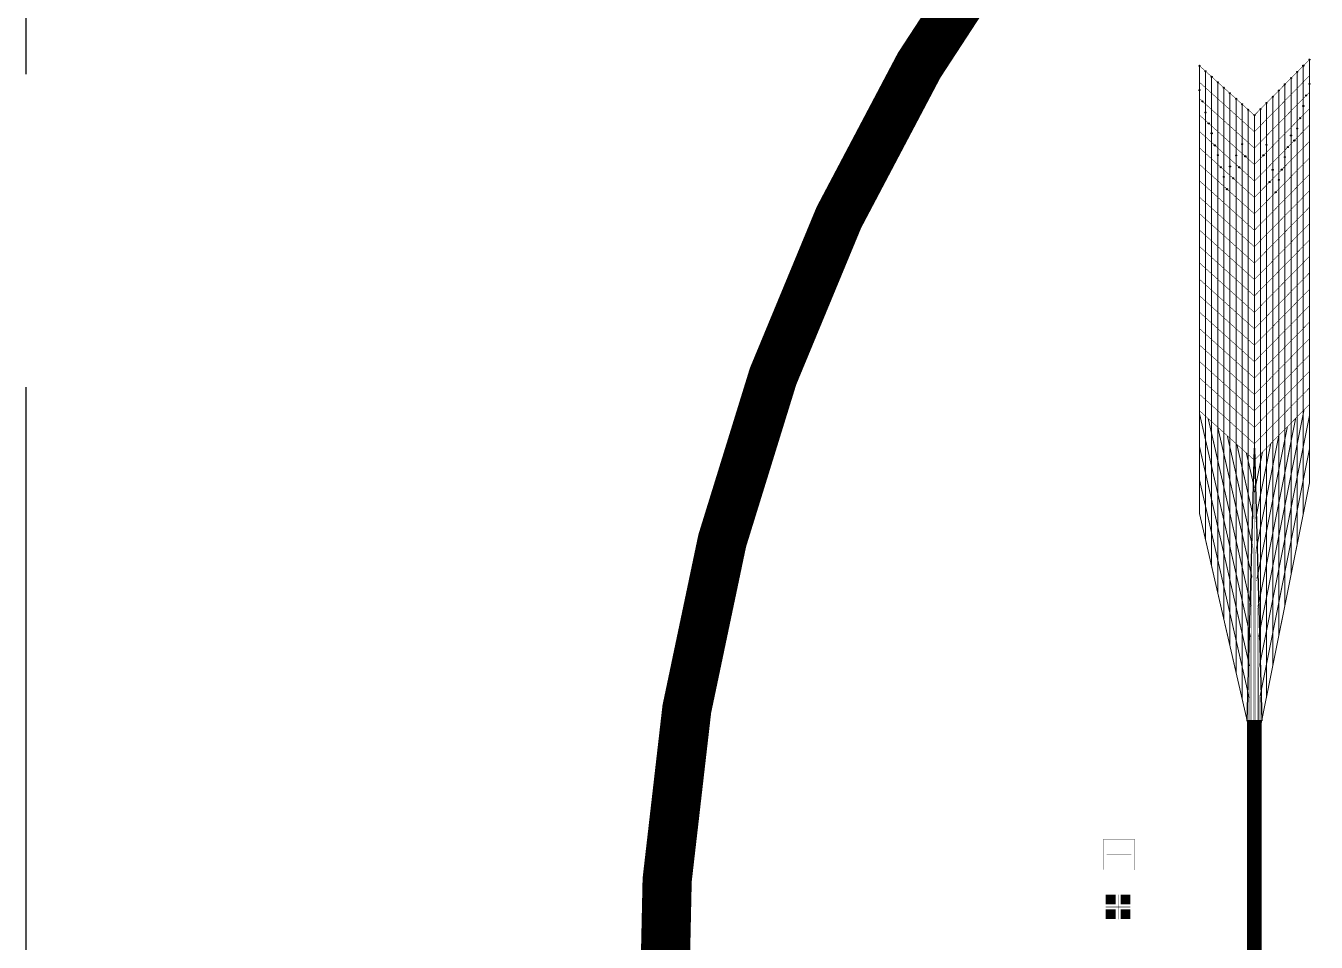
# Model space of a CAD drawing. Header units: millimetres. Extents: x -51 to 51, y -51 to 51.
# Drawn here: x -50.8 to -24.6, y 1.43 to 20.03 of the extents above; entities that cross this region are included whole.
import ezdxf

# ---------------------------------------------------------------- set-up
doc = ezdxf.new("R2010")
doc.units = ezdxf.units.MM
doc.linetypes.add('DASHED', pattern=[19.05, 12.7, -6.35])
for name, color, linetype in [('bottom_SU8', 5, 'Continuous'), ('metal', 43, 'Continuous'), ('Pt_pads', 1, 'Continuous'), ('reference', 18, 'DASHED')]:
    doc.layers.add(name, color=color, linetype=linetype)
doc.layers.add('top SU-8', color=3, linetype='Continuous', transparency=0.63)

msp = doc.modelspace()

# ---------------------------------------------------------------- linework, layer by layer
at = {"layer": 'bottom_SU8', "transparency": 33554544, "const_width": 1}
msp.add_lwpolyline([(-28.578, 24.888, 0.187667), (-37.852, -0.793, 0.186827), (-27.33, -26.113, 0.184277), (-2.859, -37.725, 0.185083), (23.009, -30.078, 0.238565), (37.759, 0.537, 0.237346), (21.83, 30.731, 0.185761), (-4.56, 37.524, 0.186578)], format="xyb", close=True, dxfattribs=at)
at = {"layer": 'bottom_SU8', "transparency": 33554544}
for points, const_width in [([(-26.967, 19.222), (-26.967, 10.137)], 0.02), ([(-26.967, 19.222), (-25.85, 18.216)], 0.01), ([(-24.857, 19.222), (-24.857, 10.127)], 0.02), ([(-24.732, 19.347), (-24.732, 10.743)], 0.02), ([(-26.967, 18.888), (-25.85, 17.882)], 0.01), ([(-26.594, 16.127), (-26.594, 18.886)], 0.02), ([(-26.967, 18.556), (-25.85, 17.549)], 0.01), ([(-26.967, 18.222), (-25.85, 17.216)], 0.01), ([(-25.85, 18.216), (-25.85, 11.044)], 0.02), ([(-26.967, 17.889), (-25.85, 16.882)], 0.01), ([(-26.967, 17.556), (-25.85, 16.549)], 0.01), ([(-26.967, 17.222), (-25.85, 16.216)], 0.01), ([(-26.967, 16.889), (-25.85, 15.882)], 0.01), ([(-26.967, 16.556), (-25.85, 15.549)], 0.01), ([(-26.967, 16.222), (-25.85, 15.216)], 0.01), ([(-26.967, 15.889), (-25.85, 14.882)], 0.01), ([(-26.967, 15.556), (-25.85, 14.549)], 0.01), ([(-26.967, 15.222), (-25.85, 14.216)], 0.01), ([(-26.967, 14.889), (-25.85, 13.882)], 0.01), ([(-26.967, 14.556), (-25.85, 13.549)], 0.01), ([(-26.967, 14.222), (-25.85, 13.216)], 0.01), ([(-26.967, 13.889), (-25.85, 12.882)], 0.01), ([(-26.967, 13.556), (-25.85, 12.549)], 0.01), ([(-26.967, 13.222), (-25.85, 12.216)], 0.01), ([(-26.967, 12.889), (-25.85, 11.882)], 0.01), ([(-26.967, 12.556), (-25.85, 11.549)], 0.01), ([(-26.967, 12.222), (-25.85, 11.216)], 0.01), ([(-25.711, 5.879), (-24.732, 10.749)], 0.02), ([(-26.967, 10.144), (-25.99, 5.898)], 0.02), ([(-25.85, 5.93), (-25.85, -19.102)], 0.3)]:
    msp.add_lwpolyline(points, dxfattribs=dict(at, const_width=const_width))
at = {"layer": 'bottom_SU8', "transparency": 33554559}
for points, const_width in [([(-25.85, 18.216), (-24.732, 19.347)], 0.01), ([(-25.85, 17.882), (-24.733, 19.017)], 0.01), ([(-25.85, 17.549), (-24.732, 18.684)], 0.01), ([(-25.85, 17.216), (-24.732, 18.351)], 0.01), ([(-25.85, 16.877), (-24.732, 18.018)], 0.01), ([(-25.85, 16.549), (-24.732, 17.684)], 0.01), ([(-25.85, 16.216), (-24.732, 17.351)], 0.01), ([(-25.85, 15.882), (-24.732, 17.018)], 0.01), ([(-25.85, 15.549), (-24.732, 16.684)], 0.01), ([(-25.85, 15.216), (-24.732, 16.351)], 0.01), ([(-25.85, 14.882), (-24.732, 16.018)], 0.01), ([(-25.85, 14.549), (-24.732, 15.684)], 0.01), ([(-25.85, 14.216), (-24.732, 15.351)], 0.01), ([(-25.85, 13.882), (-24.732, 15.018)], 0.01), ([(-25.85, 13.549), (-24.732, 14.684)], 0.01), ([(-25.85, 13.216), (-24.732, 14.351)], 0.01), ([(-25.85, 12.882), (-24.732, 14.018)], 0.01), ([(-25.85, 12.549), (-24.732, 13.684)], 0.01), ([(-25.85, 12.216), (-24.732, 13.351)], 0.01), ([(-25.85, 11.882), (-24.732, 13.018)], 0.01), ([(-25.85, 11.549), (-24.732, 12.684)], 0.01), ([(-25.85, 11.216), (-24.731, 12.351)], 0.01), ([(-26.967, 12.173), (-25.93, 7.632)], 0.02), ([(-26.788, 12.06), (-25.924, 8.279)], 0.02), ([(-25.011, 12.068), (-25.773, 8.254)], 0.02), ([(-24.842, 12.239), (-25.763, 7.633)], 0.02), ([(-24.732, 12.117), (-25.745, 7.049)], 0.02), ([(-26.594, 11.886), (-25.899, 8.843)], 0.02), ([(-25.18, 11.896), (-25.794, 8.826)], 0.02), ([(-26.4, 11.711), (-25.892, 9.488)], 0.02), ([(-26.206, 11.537), (-25.876, 10.088)], 0.02), ([(-25.517, 11.558), (-25.823, 10.028)], 0.02), ([(-25.354, 11.719), (-25.807, 9.432)], 0.02), ([(-26.967, 11.5), (-25.948, 7.037)], 0.02), ([(-26.013, 11.362), (-25.85, 10.65)], 0.02), ([(-25.687, 11.381), (-25.85, 10.566)], 0.02), ([(-24.732, 11.443), (-25.732, 6.438)], 0.02), ([(-26.967, 10.826), (-25.954, 6.389)], 0.02), ([(-28.912, 2.904), (-28.912, 3.524), (-28.287, 3.524), (-28.287, 2.899), (-28.85, 2.899)], 0.005), ([(-28.912, 2.904), (-28.912, 3.524), (-28.287, 3.524), (-28.287, 2.899), (-28.85, 2.899)], 0.005), ([(-28.6, 3.462), (-28.6, 2.962)], 0.005), ([(-28.6, 3.462), (-28.6, 2.962)], 0.005), ([(-28.85, 3.212), (-28.35, 3.212)], 0.005), ([(-28.85, 3.212), (-28.35, 3.212)], 0.005), ([(-28.769, 2.199), (-28.769, 2.4)], 0.2), ([(-28.769, 2.199), (-28.769, 2.4)], 0.2), ([(-28.618, 1.897), (-28.618, 2.397)], 0.01), ([(-28.618, 1.897), (-28.618, 2.397)], 0.01), ([(-28.467, 2.199), (-28.467, 2.4)], 0.2), ([(-28.467, 2.199), (-28.467, 2.4)], 0.2), ([(-28.769, 1.901), (-28.769, 2.102)], 0.2), ([(-28.769, 1.901), (-28.769, 2.102)], 0.2), ([(-28.467, 1.901), (-28.467, 2.102)], 0.2), ([(-28.467, 1.901), (-28.467, 2.102)], 0.2)]:
    msp.add_lwpolyline(points, dxfattribs=dict(at, const_width=const_width))
for points in [[(-26.842, 19.11, 0.02, 0.02, 0), (-26.842, 9.601, 0.02, 0.02, 0)], [(-26.718, 18.998, 0.02, 0.02, 0), (-26.718, 9.062, 0.02, 0.02, 0)], [(-25.106, 18.971, 0.02, 0.02, 0), (-25.106, 8.888, 0.02, 0.02, 0)], [(-24.982, 19.097, 0.02, 0.02, 0), (-24.982, 9.505, 0.02, 0.02, 0)], [(-26.47, 18.774, 0.02, 0.02, 0), (-26.47, 7.984, 0.02, 0.02, 0)], [(-26.346, 18.663, 0.02, 0.02, 0), (-26.346, 7.446, 0.02, 0.02, 0)], [(-25.354, 18.719, 0.02, 0.02, 0), (-25.354, 7.658, 0.02, 0.02, 0)], [(-25.23, 18.845, 0.02, 0.02, 0), (-25.23, 8.271, 0.02, 0.02, 0)], [(-26.222, 18.551, 0.02, 0.02, 0), (-26.222, 6.906, 0.02, 0.02, 0)], [(-26.098, 18.439, 0.02, 0.02, 0), (-26.098, 6.368, 0.02, 0.02, 0)], [(-25.726, 18.342, 0.02, 0.02, 0), (-25.726, 6.881, 0.02, 0.02, 0)], [(-25.602, 18.468, 0.02, 0.02, 0), (-25.602, 6.42, 0.02, 0.02, 0)], [(-25.478, 18.593, 0.02, 0.02, 0), (-25.478, 7.037, 0.02, 0.02, 0)], [(-25.974, 18.327, 0.02, 0.02, 0), (-25.976, 6.758, 0.02, 0.02, 0)], [(-26.594, 16.127, 0.02, 0.02, 0), (-26.594, 8.523, 0.04, 0.04, 0)], [(-28.868, 2.147, 0.01, 0.01, 0), (-28.368, 2.147, 0.025, 0.025, 0)], [(-28.868, 2.147, 0.01, 0.01, 0), (-28.368, 2.147, 0.025, 0.025, 0)]]:
    msp.add_lwpolyline(points, format="xyseb", dxfattribs=at)
at = {"layer": 'bottom_SU8', "transparency": 33554544}
msp.add_lwpolyline([(-25.85, 11.462), (-25.7, 5.923), (-25.999, 5.923)], close=True, dxfattribs=at)
for centre, radius in [((-26.967, 19.222), 0.01), ((-24.857, 19.222), 0.0115), ((-24.732, 19.347), 0.01), ((-26.842, 19.11), 0.01), ((-26.718, 18.998), 0.01), ((-26.594, 18.886), 0.01), ((-26.967, 18.729), 0.011), ((-26.47, 18.774), 0.01), ((-26.346, 18.663), 0.01), ((-24.797, 18.619), 0.011), ((-24.732, 18.853), 0.011), ((-26.902, 18.497), 0.011), ((-26.222, 18.551), 0.01), ((-26.098, 18.439), 0.01), ((-24.857, 18.404), 0.011), ((-26.842, 18.273), 0.011), ((-25.974, 18.327), 0.01), ((-24.922, 18.158), 0.011), ((-26.778, 18.051), 0.011), ((-26.718, 17.85), 0.011), ((-24.982, 17.946), 0.011), ((-26.654, 17.606), 0.011), ((-26.098, 17.63), 0.011), ((-25.602, 17.618), 0.011), ((-25.171, 17.57), 0.011), ((-25.106, 17.805), 0.011), ((-25.039, 17.705), 0.011), ((-26.594, 17.406), 0.011), ((-26.222, 17.401), 0.011), ((-26.035, 17.383), 0.011), ((-25.665, 17.404), 0.011), ((-25.23, 17.367), 0.011), ((-26.53, 17.162), 0.011), ((-26.346, 17.176), 0.011), ((-26.158, 17.16), 0.011), ((-25.478, 17.109), 0.011), ((-25.294, 17.113), 0.011), ((-26.47, 16.965), 0.011), ((-26.282, 16.938), 0.011), ((-25.541, 16.862), 0.011), ((-25.354, 16.906), 0.011), ((-26.406, 16.717), 0.011), ((-25.419, 16.654), 0.011)]:
    msp.add_circle(centre, radius, dxfattribs=at)
at = {"layer": 'bottom_SU8', "transparency": 33554559}
for centre in [(-25.106, 18.971), (-24.982, 19.097), (-25.354, 18.719), (-25.23, 18.845), (-25.726, 18.342), (-25.602, 18.468), (-25.478, 18.593), (-25.85, 18.216)]:
    msp.add_circle(centre, 0.01, dxfattribs=at)
at = {"layer": 'metal', "transparency": 33554544, "const_width": 1}
msp.add_lwpolyline([(-28.578, 24.888, 0.187667), (-37.852, -0.793, 0.186827), (-27.33, -26.113, 0.184277), (-2.859, -37.725, 0.185083), (23.009, -30.078, 0.238565), (37.759, 0.537, 0.237346), (21.83, 30.731, 0.185761), (-4.56, 37.524, 0.186578)], format="xyb", close=True, dxfattribs=at)
at = {"layer": 'metal', "transparency": 33554544, "const_width": 0.004}
for points in [[(-26.971, 10.137), (-26.972, 18.729)], [(-24.736, 18.68), (-24.797, 18.619)], [(-24.736, 10.749), (-24.736, 18.681)], [(-24.727, 10.748), (-24.727, 18.853)], [(-26.964, 18.552), (-26.902, 18.497)], [(-26.962, 10.142), (-26.962, 18.551)], [(-24.852, 10.819), (-24.852, 18.404)], [(-26.838, 10.278), (-26.838, 18.109)], [(-26.838, 18.105), (-26.778, 18.051)], [(-24.861, 18.219), (-24.922, 18.158)], [(-24.862, 10.82), (-24.861, 18.221)], [(-26.723, 17.85), (-26.723, 10.405)], [(-24.977, 10.865), (-24.977, 17.946)], [(-26.714, 17.661), (-26.654, 17.606)], [(-26.713, 10.405), (-26.713, 17.66)], [(-26.102, 11.061), (-26.102, 17.63)], [(-25.602, 11.131), (-25.602, 17.618)], [(-25.109, 17.634), (-25.171, 17.57)], [(-25.11, 10.921), (-25.11, 17.633)], [(-25.101, 10.918), (-25.101, 17.805)], [(-24.986, 17.759), (-25.039, 17.705)], [(-24.986, 10.866), (-24.986, 17.761)], [(-26.598, 10.535), (-26.598, 17.406)], [(-26.227, 10.93), (-26.227, 17.402)], [(-26.095, 17.438), (-26.035, 17.383)], [(-26.094, 11.061), (-26.094, 17.437)], [(-25.728, 17.34), (-25.665, 17.404)], [(-25.726, 11.185), (-25.726, 17.342)], [(-25.225, 10.97), (-25.225, 17.367)], [(-26.59, 10.535), (-26.59, 17.218)], [(-26.59, 17.216), (-26.53, 17.162)], [(-26.351, 10.799), (-26.351, 17.176)], [(-26.217, 10.93), (-26.217, 17.215)], [(-26.217, 17.213), (-26.158, 17.16)], [(-25.473, 11.094), (-25.474, 17.109)], [(-25.235, 17.174), (-25.294, 17.113)], [(-25.235, 10.971), (-25.235, 17.175)], [(-26.475, 10.669), (-26.475, 16.965)], [(-26.467, 10.668), (-26.466, 16.774)], [(-26.466, 16.772), (-26.406, 16.717)], [(-26.341, 10.801), (-26.341, 16.994)], [(-26.341, 16.992), (-26.282, 16.938)], [(-25.482, 16.924), (-25.541, 16.862)], [(-25.483, 11.094), (-25.482, 16.923)], [(-25.349, 11.025), (-25.349, 16.906)], [(-25.359, 16.714), (-25.419, 16.654)], [(-25.359, 11.025), (-25.359, 16.716)], [(-25.866, 10.026), (-26.102, 11.062)], [(-25.857, 10.027), (-26.094, 11.062)], [(-25.726, 11.186), (-25.849, 10.571)], [(-25.602, 11.134), (-25.839, 9.947)], [(-25.83, 9.343), (-25.483, 11.095)], [(-25.821, 9.343), (-25.473, 11.095)], [(-25.812, 8.757), (-25.359, 11.026)], [(-25.803, 8.76), (-25.349, 11.026)], [(-25.902, 8.837), (-26.351, 10.801)], [(-25.893, 8.84), (-26.341, 10.802)], [(-25.884, 9.431), (-26.227, 10.932)], [(-25.875, 9.431), (-26.218, 10.932)], [(-25.794, 8.176), (-25.235, 10.973)], [(-25.785, 8.173), (-25.225, 10.973)], [(-25.776, 7.592), (-25.11, 10.922)], [(-25.767, 7.591), (-25.101, 10.92)], [(-25.758, 7.009), (-24.986, 10.866)], [(-25.749, 7.006), (-24.977, 10.866)], [(-25.74, 6.425), (-24.861, 10.821)], [(-25.732, 6.414), (-24.852, 10.821)], [(-25.722, 5.847), (-24.736, 10.75)], [(-25.713, 5.846), (-24.727, 10.749)], [(-25.938, 7.649), (-26.598, 10.536)], [(-25.929, 7.649), (-26.59, 10.536)], [(-25.92, 8.243), (-26.475, 10.669)], [(-25.911, 8.243), (-26.467, 10.669)], [(-25.848, -11.096), (-25.848, 10.575)], [(-26.848, 10.285), (-25.974, 6.455)], [(-25.965, 6.456), (-26.839, 10.285)], [(-25.956, 7.052), (-26.723, 10.408)], [(-25.947, 7.052), (-26.713, 10.408)], [(-26.972, 10.143), (-25.992, 5.887)], [(-25.983, 5.889), (-26.962, 10.143)], [(-25.866, -12.096), (-25.866, 10.027)], [(-25.857, -11.596), (-25.857, 10.029)], [(-25.839, -10.596), (-25.839, 9.956)], [(-25.884, -13.096), (-25.884, 9.437)], [(-25.875, -12.596), (-25.875, 9.437)], [(-25.83, -10.096), (-25.83, 9.348)], [(-25.821, -9.596), (-25.821, 9.348)], [(-25.902, -14.096), (-25.902, 8.839)], [(-25.893, -13.596), (-25.893, 8.841)], [(-25.812, -9.096), (-25.812, 8.76)], [(-25.803, -8.596), (-25.803, 8.762)], [(-25.92, -15.096), (-25.92, 8.244)], [(-25.911, -14.596), (-25.911, 8.244)], [(-25.794, -8.096), (-25.794, 8.176)], [(-25.785, -7.596), (-25.785, 8.176)], [(-25.938, -16.096), (-25.938, 7.65)], [(-25.929, -15.596), (-25.929, 7.65)], [(-25.776, -7.096), (-25.776, 7.597)], [(-25.767, -6.596), (-25.767, 7.595)], [(-25.956, -17.096), (-25.956, 7.055)], [(-25.947, -16.596), (-25.947, 7.055)], [(-25.758, -6.096), (-25.758, 7.011)], [(-25.749, -5.596), (-25.749, 7.009)], [(-25.974, -18.096), (-25.974, 6.456)], [(-25.965, -17.596), (-25.965, 6.458)], [(-25.74, -5.096), (-25.74, 6.427)], [(-25.731, -4.596), (-25.732, 6.417)], [(-25.992, -19.096), (-25.992, 5.889)], [(-25.983, -18.596), (-25.983, 5.894)], [(-25.722, -4.096), (-25.722, 5.854)], [(-25.713, -3.596), (-25.713, 5.849)]]:
    msp.add_lwpolyline(points, dxfattribs=at)
at = {"layer": 'metal', "transparency": 33554554, "const_width": 0.004}
msp.add_lwpolyline([(-26.847, 10.278), (-26.847, 18.273)], dxfattribs=at)
at = {"layer": 'metal', "transparency": 33554559}
for points, const_width in [([(-28.912, 2.904), (-28.912, 3.524), (-28.287, 3.524), (-28.287, 2.899), (-28.85, 2.899)], 0.005), ([(-28.6, 3.462), (-28.6, 2.962)], 0.005), ([(-28.85, 3.212), (-28.35, 3.212)], 0.005), ([(-28.769, 2.199), (-28.769, 2.4)], 0.2), ([(-28.618, 1.897), (-28.618, 2.397)], 0.01), ([(-28.467, 2.199), (-28.467, 2.4)], 0.2), ([(-28.769, 1.901), (-28.769, 2.102)], 0.2), ([(-28.467, 1.901), (-28.467, 2.102)], 0.2)]:
    msp.add_lwpolyline(points, dxfattribs=dict(at, const_width=const_width))
msp.add_lwpolyline([(-28.868, 2.147, 0.01, 0.01, 0), (-28.368, 2.147, 0.025, 0.025, 0)], format="xyseb", dxfattribs=at)
at = {"layer": 'metal', "transparency": 33554544}
for centre in [(-26.967, 18.729), (-24.797, 18.619), (-24.732, 18.853), (-26.902, 18.497), (-24.857, 18.404), (-26.842, 18.273), (-24.922, 18.158), (-26.778, 18.051), (-26.718, 17.85), (-24.982, 17.946), (-26.654, 17.606), (-26.098, 17.63), (-25.602, 17.618), (-25.171, 17.57), (-25.106, 17.805), (-25.039, 17.705), (-26.594, 17.406), (-26.222, 17.401), (-26.035, 17.383), (-25.665, 17.404), (-25.23, 17.367), (-26.53, 17.162), (-26.346, 17.176), (-26.158, 17.16), (-25.478, 17.109), (-25.294, 17.113), (-26.47, 16.965), (-26.282, 16.938), (-25.541, 16.862), (-25.354, 16.906), (-26.406, 16.717), (-25.419, 16.654)]:
    msp.add_circle(centre, 0.01, dxfattribs=at)
at = {"layer": 'Pt_pads', "transparency": 33554544, "const_width": 1}
msp.add_lwpolyline([(-28.578, 24.888, 0.187667), (-37.852, -0.793, 0.186827), (-27.33, -26.113, 0.184277), (-2.859, -37.725, 0.185083), (23.009, -30.078, 0.238565), (37.759, 0.537, 0.237346), (21.83, 30.731, 0.185761), (-4.56, 37.524, 0.186578)], format="xyb", close=True, dxfattribs=at)
at = {"layer": 'Pt_pads', "transparency": 33554559}
for points, const_width in [([(-28.912, 2.904), (-28.912, 3.524), (-28.287, 3.524), (-28.287, 2.899), (-28.85, 2.899)], 0.005), ([(-28.912, 2.904), (-28.912, 3.524), (-28.287, 3.524), (-28.287, 2.899), (-28.85, 2.899)], 0.005), ([(-28.6, 3.462), (-28.6, 2.962)], 0.005), ([(-28.6, 3.462), (-28.6, 2.962)], 0.005), ([(-28.85, 3.212), (-28.35, 3.212)], 0.005), ([(-28.85, 3.212), (-28.35, 3.212)], 0.005), ([(-28.769, 2.199), (-28.769, 2.4)], 0.2), ([(-28.769, 2.199), (-28.769, 2.4)], 0.2), ([(-28.618, 1.897), (-28.618, 2.397)], 0.01), ([(-28.618, 1.897), (-28.618, 2.397)], 0.01), ([(-28.467, 2.199), (-28.467, 2.4)], 0.2), ([(-28.467, 2.199), (-28.467, 2.4)], 0.2), ([(-28.769, 1.901), (-28.769, 2.102)], 0.2), ([(-28.769, 1.901), (-28.769, 2.102)], 0.2), ([(-28.467, 1.901), (-28.467, 2.102)], 0.2), ([(-28.467, 1.901), (-28.467, 2.102)], 0.2)]:
    msp.add_lwpolyline(points, dxfattribs=dict(at, const_width=const_width))
msp.add_lwpolyline([(-28.868, 2.147, 0.01, 0.01, 0), (-28.368, 2.147, 0.025, 0.025, 0)], format="xyseb", dxfattribs=at)
msp.add_lwpolyline([(-28.868, 2.147, 0.01, 0.01, 0), (-28.368, 2.147, 0.025, 0.025, 0)], format="xyseb", dxfattribs=at)
at = {"layer": 'Pt_pads', "transparency": 33554544}
for centre in [(-26.967, 18.729), (-24.797, 18.619), (-24.732, 18.853), (-26.902, 18.497), (-24.857, 18.404), (-26.842, 18.273), (-24.922, 18.158), (-26.778, 18.051), (-26.718, 17.85), (-24.982, 17.946), (-26.654, 17.606), (-26.098, 17.63), (-25.602, 17.618), (-25.171, 17.57), (-25.106, 17.805), (-25.039, 17.705), (-26.594, 17.406), (-26.222, 17.401), (-26.035, 17.383), (-25.665, 17.404), (-25.23, 17.367), (-26.53, 17.162), (-26.346, 17.176), (-26.158, 17.16), (-25.478, 17.109), (-25.294, 17.113), (-26.47, 16.965), (-26.282, 16.938), (-25.541, 16.862), (-25.354, 16.906), (-26.406, 16.717), (-25.419, 16.654)]:
    msp.add_circle(centre, 0.01, dxfattribs=at)
at = {"layer": 'reference', "transparency": 33554646}
msp.add_line((-50.8, 50.8), (-50.8, -50.8), dxfattribs=at)
at = {"layer": 'reference'}
msp.add_circle((0, 0), 38.1, dxfattribs=at)
at = {"layer": 'top SU-8', "transparency": 33554544, "const_width": 1}
msp.add_lwpolyline([(-28.578, 24.888, 0.187667), (-37.852, -0.793, 0.186827), (-27.33, -26.113, 0.184277), (-2.859, -37.725, 0.185083), (23.009, -30.078, 0.238565), (37.759, 0.537, 0.237346), (21.83, 30.731, 0.185761), (-4.56, 37.524, 0.186578)], format="xyb", close=True, dxfattribs=at)
at = {"layer": 'top SU-8', "transparency": 33554544}
for points, const_width in [([(-26.967, 18.748), (-26.967, 19.222)], 0.02), ([(-26.967, 19.222), (-25.85, 18.216)], 0.01), ([(-24.857, 18.419), (-24.857, 19.222)], 0.02), ([(-24.732, 18.868), (-24.732, 19.347)], 0.02), ([(-26.967, 18.888), (-25.85, 17.882)], 0.01), ([(-26.842, 18.29), (-26.842, 19.11)], 0.02), ([(-26.718, 17.867), (-26.718, 18.998)], 0.02), ([(-26.594, 17.421), (-26.594, 18.886)], 0.02), ([(-25.106, 17.822), (-25.106, 18.971)], 0.02), ([(-24.982, 17.96), (-24.982, 19.097)], 0.02), ([(-26.967, 18.716), (-26.967, 10.137)], 0.02), ([(-26.47, 16.98), (-26.47, 18.774)], 0.02), ([(-26.346, 17.189), (-26.346, 18.663)], 0.02), ([(-25.354, 16.92), (-25.354, 18.719)], 0.02), ([(-25.23, 17.384), (-25.23, 18.845)], 0.02), ([(-24.785, 18.63), (-24.732, 18.684)], 0.01), ([(-24.732, 18.837), (-24.732, 10.743)], 0.02), ([(-26.913, 18.507), (-26.967, 18.556)], 0.01), ([(-26.891, 18.487), (-25.85, 17.549)], 0.01), ([(-26.222, 17.416), (-26.222, 18.551)], 0.02), ([(-26.098, 17.647), (-26.098, 18.439)], 0.02), ([(-25.602, 17.634), (-25.602, 18.468)], 0.02), ([(-25.478, 17.13), (-25.478, 18.593)], 0.02), ([(-24.91, 18.17), (-24.732, 18.351)], 0.01), ([(-24.857, 18.388), (-24.857, 10.127)], 0.02), ([(-26.789, 18.062), (-26.967, 18.222)], 0.01), ([(-25.85, 18.216), (-25.85, 11.044)], 0.02), ([(-26.665, 17.616), (-26.967, 17.889)], 0.01), ([(-26.046, 17.392), (-26.766, 18.041)], 0.01), ([(-25.029, 17.715), (-24.732, 18.018)], 0.01), ([(-26.541, 17.172), (-26.967, 17.556)], 0.01), ([(-26.168, 17.169), (-26.642, 17.596)], 0.01), ([(-25.16, 17.581), (-25.048, 17.695)], 0.01), ([(-26.594, 16.127), (-26.594, 17.389)], 0.02), ([(-26.025, 17.374), (-25.85, 17.216)], 0.01), ([(-25.676, 17.393), (-25.85, 17.216)], 0.01), ([(-26.418, 16.727), (-26.967, 17.222)], 0.01), ([(-26.292, 16.947), (-26.518, 17.151)], 0.01), ([(-26.148, 17.151), (-25.85, 16.882)], 0.01), ([(-25.305, 17.102), (-25.531, 16.873)], 0.01), ([(-26.967, 16.889), (-25.85, 15.882)], 0.01), ([(-26.272, 16.93), (-25.85, 16.549)], 0.01), ([(-25.551, 16.853), (-25.85, 16.549)], 0.01), ([(-26.967, 16.556), (-25.85, 15.549)], 0.01), ([(-26.397, 16.709), (-25.85, 16.216)], 0.01), ([(-25.429, 16.644), (-25.85, 16.216)], 0.01), ([(-26.967, 16.222), (-25.85, 15.216)], 0.01), ([(-26.967, 15.889), (-25.85, 14.882)], 0.01), ([(-26.967, 15.556), (-25.85, 14.549)], 0.01), ([(-26.967, 15.222), (-25.85, 14.216)], 0.01), ([(-26.967, 14.889), (-25.85, 13.882)], 0.01), ([(-26.967, 14.556), (-25.85, 13.549)], 0.01), ([(-26.967, 14.222), (-25.85, 13.216)], 0.01), ([(-26.967, 13.889), (-25.85, 12.882)], 0.01), ([(-26.967, 13.556), (-25.85, 12.549)], 0.01), ([(-26.967, 13.222), (-25.85, 12.216)], 0.01), ([(-26.967, 12.889), (-25.85, 11.882)], 0.01), ([(-26.967, 12.556), (-25.85, 11.549)], 0.01), ([(-26.967, 12.222), (-25.85, 11.216)], 0.01), ([(-25.711, 5.879), (-24.732, 10.749)], 0.02), ([(-26.967, 10.144), (-25.99, 5.898)], 0.02), ([(-25.85, 5.93), (-25.85, -3.172)], 0.3)]:
    msp.add_lwpolyline(points, dxfattribs=dict(at, const_width=const_width))
at = {"layer": 'top SU-8', "transparency": 33554559}
for points, const_width in [([(-25.85, 18.216), (-24.732, 19.347)], 0.01), ([(-25.85, 17.882), (-24.733, 19.017)], 0.01), ([(-25.85, 17.549), (-24.806, 18.609)], 0.01), ([(-25.655, 17.414), (-24.932, 18.148)], 0.01), ([(-25.85, 16.877), (-25.181, 17.56)], 0.01), ([(-25.285, 17.123), (-24.732, 17.684)], 0.01), ([(-25.409, 16.663), (-24.732, 17.351)], 0.01), ([(-25.85, 15.882), (-24.732, 17.018)], 0.01), ([(-25.85, 15.549), (-24.732, 16.684)], 0.01), ([(-25.85, 15.216), (-24.732, 16.351)], 0.01), ([(-25.85, 14.882), (-24.732, 16.018)], 0.01), ([(-25.85, 14.549), (-24.732, 15.684)], 0.01), ([(-25.85, 14.216), (-24.732, 15.351)], 0.01), ([(-25.85, 13.882), (-24.732, 15.018)], 0.01), ([(-25.85, 13.549), (-24.732, 14.684)], 0.01), ([(-25.85, 13.216), (-24.732, 14.351)], 0.01), ([(-25.85, 12.882), (-24.732, 14.018)], 0.01), ([(-25.85, 12.549), (-24.732, 13.684)], 0.01), ([(-25.85, 12.216), (-24.732, 13.351)], 0.01), ([(-25.85, 11.882), (-24.732, 13.018)], 0.01), ([(-25.85, 11.549), (-24.732, 12.684)], 0.01), ([(-25.85, 11.216), (-24.731, 12.351)], 0.01), ([(-26.967, 12.173), (-25.93, 7.632)], 0.02), ([(-26.788, 12.06), (-25.924, 8.279)], 0.02), ([(-25.011, 12.068), (-25.773, 8.254)], 0.02), ([(-24.842, 12.239), (-25.763, 7.633)], 0.02), ([(-24.732, 12.117), (-25.745, 7.049)], 0.02), ([(-26.594, 11.886), (-25.899, 8.843)], 0.02), ([(-25.18, 11.896), (-25.794, 8.826)], 0.02), ([(-26.4, 11.711), (-25.892, 9.488)], 0.02), ([(-26.206, 11.537), (-25.876, 10.088)], 0.02), ([(-25.517, 11.558), (-25.823, 10.028)], 0.02), ([(-25.354, 11.719), (-25.807, 9.432)], 0.02), ([(-26.967, 11.5), (-25.948, 7.037)], 0.02), ([(-26.013, 11.362), (-25.85, 10.65)], 0.02), ([(-25.687, 11.381), (-25.85, 10.566)], 0.02), ([(-24.732, 11.443), (-25.732, 6.438)], 0.02), ([(-26.967, 10.826), (-25.954, 6.389)], 0.02), ([(-28.912, 2.904), (-28.912, 3.524), (-28.287, 3.524), (-28.287, 2.899), (-28.85, 2.899)], 0.005), ([(-28.6, 3.462), (-28.6, 2.962)], 0.005), ([(-28.85, 3.212), (-28.35, 3.212)], 0.005), ([(-28.769, 2.199), (-28.769, 2.4)], 0.2), ([(-28.618, 1.897), (-28.618, 2.397)], 0.01), ([(-28.467, 2.199), (-28.467, 2.4)], 0.2), ([(-28.769, 1.901), (-28.769, 2.102)], 0.2), ([(-28.467, 1.901), (-28.467, 2.102)], 0.2)]:
    msp.add_lwpolyline(points, dxfattribs=dict(at, const_width=const_width))
for points in [[(-25.726, 18.342, 0.02, 0.02, 0), (-25.726, 6.881, 0.02, 0.02, 0)], [(-26.842, 18.253, 0.02, 0.02, 0), (-26.842, 9.601, 0.02, 0.02, 0)], [(-25.974, 18.327, 0.02, 0.02, 0), (-25.976, 6.758, 0.02, 0.02, 0)], [(-26.718, 17.836, 0.02, 0.02, 0), (-26.718, 9.062, 0.02, 0.02, 0)], [(-24.982, 17.931, 0.02, 0.02, 0), (-24.982, 9.505, 0.02, 0.02, 0)], [(-26.098, 17.613, 0.02, 0.02, 0), (-26.098, 6.368, 0.02, 0.02, 0)], [(-25.602, 17.602, 0.02, 0.02, 0), (-25.602, 6.42, 0.02, 0.02, 0)], [(-25.106, 17.787, 0.02, 0.02, 0), (-25.106, 8.888, 0.02, 0.02, 0)], [(-26.222, 17.387, 0.02, 0.02, 0), (-26.222, 6.906, 0.02, 0.02, 0)], [(-25.23, 17.352, 0.02, 0.02, 0), (-25.23, 8.271, 0.02, 0.02, 0)], [(-26.346, 17.163, 0.02, 0.02, 0), (-26.346, 7.446, 0.02, 0.02, 0)], [(-25.478, 17.095, 0.02, 0.02, 0), (-25.478, 7.037, 0.02, 0.02, 0)], [(-26.47, 16.949, 0.02, 0.02, 0), (-26.47, 7.984, 0.02, 0.02, 0)], [(-25.354, 16.891, 0.02, 0.02, 0), (-25.354, 7.658, 0.02, 0.02, 0)], [(-26.594, 16.127, 0.02, 0.02, 0), (-26.594, 8.523, 0.04, 0.04, 0)], [(-28.868, 2.147, 0.01, 0.01, 0), (-28.368, 2.147, 0.025, 0.025, 0)]]:
    msp.add_lwpolyline(points, format="xyseb", dxfattribs=at)
at = {"layer": 'top SU-8', "transparency": 33554544}
msp.add_lwpolyline([(-25.85, 11.462), (-25.7, 5.923), (-25.999, 5.923)], close=True, dxfattribs=at)
for centre, radius in [((-26.967, 19.222), 0.01), ((-24.857, 19.222), 0.0115), ((-24.732, 19.347), 0.01), ((-26.842, 19.11), 0.01), ((-26.718, 18.998), 0.01), ((-26.594, 18.886), 0.01), ((-26.47, 18.774), 0.01), ((-26.346, 18.663), 0.01), ((-26.222, 18.551), 0.01), ((-26.098, 18.439), 0.01), ((-25.974, 18.327), 0.01)]:
    msp.add_circle(centre, radius, dxfattribs=at)
at = {"layer": 'top SU-8', "transparency": 33554559}
for centre in [(-25.106, 18.971), (-24.982, 19.097), (-25.354, 18.719), (-25.23, 18.845), (-25.726, 18.342), (-25.602, 18.468), (-25.478, 18.593), (-25.85, 18.216)]:
    msp.add_circle(centre, 0.01, dxfattribs=at)

doc.saveas('drawing.dxf')
